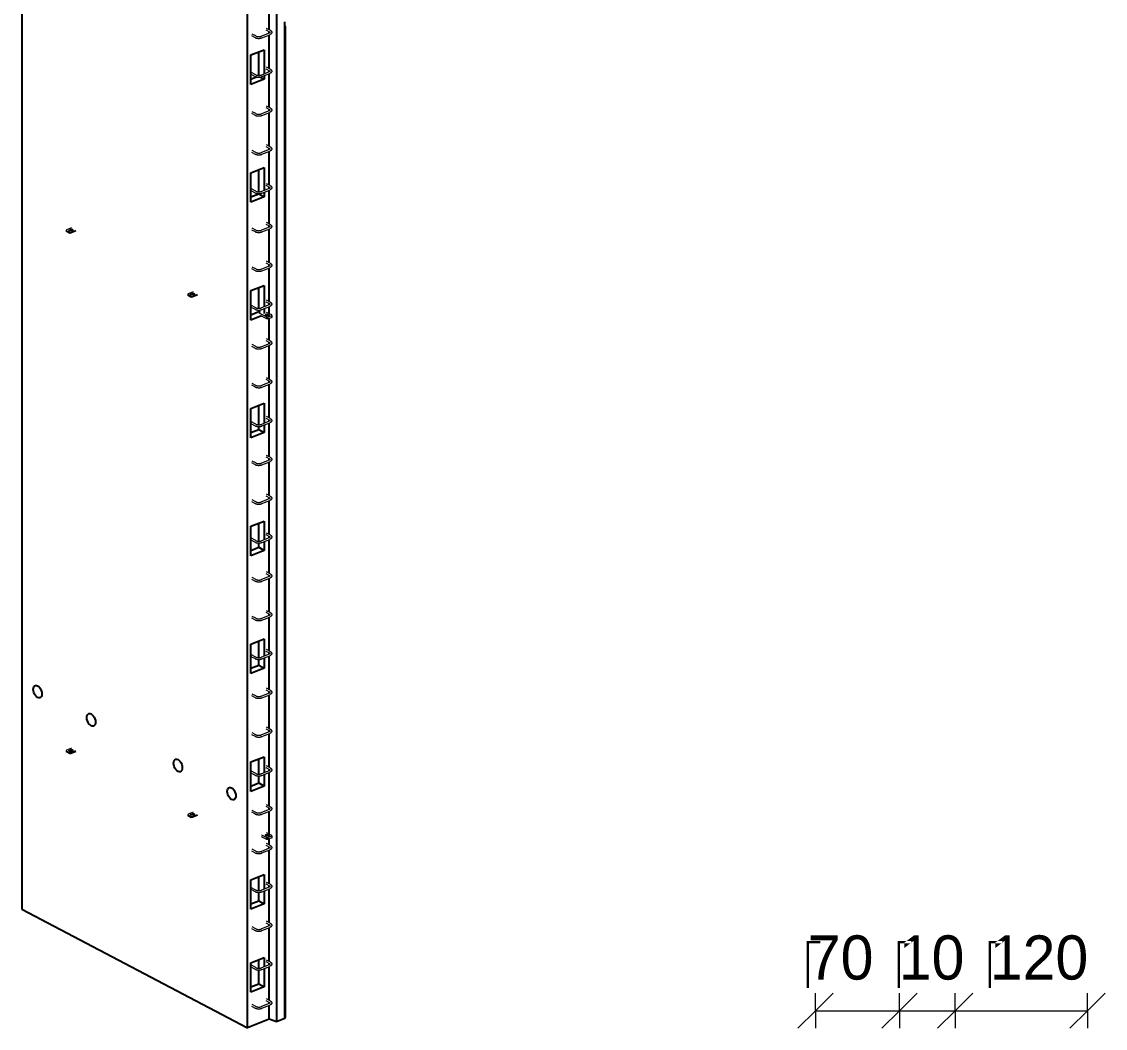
# Model space of a CAD drawing. Header units: millimetres. Extents: x -5626 to 7572, y 1067 to 18539.
# Drawn here: x 1886 to 6794, y 3812 to 8372 of the extents above; entities that cross this region are included whole.
import ezdxf

# ---------------------------------------------------------------- set-up
doc = ezdxf.new("R2010")
doc.units = ezdxf.units.MM
for name, color, linetype, lineweight in [('A-ANNO-DIMS', 211, 'Continuous', 9), ('A-ANNO-DIMS-80', 211, 'Continuous', 9), ('A-GENM', 13, 'Continuous', 18), ('A-WALL', 113, 'Continuous', 25), ('S-RBAR', 171, 'Continuous', 18)]:
    doc.layers.add(name, color=color, linetype=linetype, lineweight=lineweight)
doc.styles.add('Nirmala UI Semilight_3', font='NirmalaS.ttf', dxfattribs={"height": 200})
doc.dimstyles.new('Arrow_Filled_-_2_5_NI_UI_3', dxfattribs={"dimscale": 304.8, "dimtxt": 209.472789, "dimasz": 0.524934, "dimexe": 0.262467, "dimexo": 0.0625, "dimgap": 0.262467, "dimtad": 1, "dimdec": 0, "dimzin": 0, "dimdsep": 46, "dimtxsty": 'Nirmala UI Semilight_3', "dimblk1": 'OBLIQUE', "dimblk2": 'OBLIQUE', "dimsah": 1, "dimcen": 0.09, "dimazin": 0, "dimtfac": 1, "dimtdec": 4, "dimtix": 1, "dimtmove": 2, "dimatfit": 3, "dimfxl": 0.262467, "dimfxlon": 1, "dimtvp": 1, "dimtolj": 1, "dimtzin": 0, "dimarcsym": 2})
doc.dimstyles.new('Arrow_Filled_-_2_5_NI_UI_4', dxfattribs={"dimscale": 304.8, "dimtxt": 209.472789, "dimasz": 0.524934, "dimexe": 0.262467, "dimexo": 0.0625, "dimgap": 0.262467, "dimtad": 1, "dimdec": 0, "dimzin": 0, "dimdsep": 46, "dimtxsty": 'Nirmala UI Semilight_3', "dimblk1": 'OBLIQUE', "dimblk2": 'OBLIQUE', "dimsah": 1, "dimcen": 0.09, "dimazin": 0, "dimtfac": 1, "dimtdec": 4, "dimtix": 1, "dimtmove": 0, "dimatfit": 3, "dimfxl": 0.262467, "dimfxlon": 1, "dimtvp": 1, "dimtolj": 1, "dimtzin": 0, "dimarcsym": 2})

# ---------------------------------------------------------------- blocks, each defined once
blk = doc.blocks.new('Rebar Bar - Part 3166313199-431004-3D Ortho')
at = {"layer": 'S-RBAR'}
for p, q in [((7576.3, 11851.3), (7592.8, 11842.6)), ((7596.5, 11849.7), (7580.1, 11858.4))]:
    blk.add_line(p, q, dxfattribs=at)
blk = doc.blocks.new('Rebar Bar - Part 2227165887-431004-3D Ortho')
at = {"layer": 'S-RBAR'}
for points in [[(7592.8, 11842.6, 0), (7593.2, 11842.4, 0), (7593.6, 11842.2, 0), (7593.9, 11842, 0), (7594.2, 11841.8, 0), (7594.5, 11841.6, 0), (7594.7, 11841.4, 0), (7594.9, 11841.2, 0), (7595.1, 11841, 0), (7595.2, 11840.9, 0), (7595.3, 11840.7, 0), (7595.4, 11840.6, 0), (7595.5, 11840.5, 0), (7595.5, 11840.4, 0), (7595.5, 11840.3, 0), (7595.6, 11840.3, 0), (7595.6, 11840.2, 0), (7595.6, 11840.2, 0), (7595.6, 11840.2, 0), (7595.6, 11840.2, 0), (7595.6, 11840.2, 0), (7595.6, 11840.1, 0), (7595.5, 11840.1, 0), (7595.5, 11840, 0), (7595.5, 11839.9, 0), (7595.4, 11839.8, 0), (7595.3, 11839.7, 0), (7595.2, 11839.5, 0), (7595, 11839.3, 0), (7594.9, 11839.2, 0), (7594.6, 11839, 0), (7594.4, 11838.8, 0), (7594.1, 11838.6, 0), (7593.8, 11838.3, 0), (7593.5, 11838.1, 0), (7593.1, 11837.9, 0), (7592.7, 11837.7, 0), (7592.3, 11837.5, 0), (7591.8, 11837.3, 0), (7591.3, 11837.1, 0), (7591.2, 11837, 0)], [(7596.5, 11849.7, 0), (7597.2, 11849.4, 0), (7597.8, 11849, 0), (7598.4, 11848.6, 0), (7598.9, 11848.2, 0), (7599.5, 11847.8, 0), (7600, 11847.4, 0), (7600.5, 11846.9, 0), (7601, 11846.4, 0), (7601.4, 11845.9, 0), (7601.8, 11845.3, 0), (7602.2, 11844.8, 0), (7602.6, 11844.2, 0), (7602.9, 11843.6, 0), (7603.1, 11842.9, 0), (7603.3, 11842.2, 0), (7603.5, 11841.5, 0), (7603.5, 11840.8, 0), (7603.6, 11840.1, 0), (7603.5, 11839.4, 0), (7603.4, 11838.7, 0), (7603.3, 11838, 0), (7603.1, 11837.3, 0), (7602.8, 11836.7, 0), (7602.5, 11836.1, 0), (7602.1, 11835.5, 0), (7601.7, 11834.9, 0), (7601.3, 11834.4, 0), (7600.9, 11833.9, 0), (7600.4, 11833.4, 0), (7599.9, 11832.9, 0), (7599.4, 11832.5, 0), (7598.8, 11832.1, 0), (7598.2, 11831.7, 0), (7597.6, 11831.3, 0), (7597, 11830.9, 0), (7596.4, 11830.6, 0), (7595.7, 11830.3, 0), (7595, 11829.9, 0), (7594.3, 11829.7, 0), (7594.2, 11829.6, 0)]]:
    blk.add_polyline3d(points, dxfattribs=at)
blk = doc.blocks.new('Rebar Bar - Part 981547073-431004-3D Ortho')
at = {"layer": 'S-RBAR'}
for p, q in [((7591.2, 11837), (7556.5, 11823.2)), ((7559.4, 11815.8), (7594.2, 11829.6))]:
    blk.add_line(p, q, dxfattribs=at)
blk = doc.blocks.new('Rebar Bar - Part 2227165887-V1-3D Ortho')
at = {"layer": 'S-RBAR'}
for points in [[(7527.9, 11816.9, 0), (7528.5, 11816.6, 0), (7529.2, 11816.3, 0), (7529.9, 11816, 0), (7530.6, 11815.7, 0), (7531.3, 11815.4, 0), (7532, 11815.2, 0), (7532.8, 11814.9, 0), (7533.6, 11814.7, 0), (7534.4, 11814.5, 0), (7535.2, 11814.3, 0), (7536, 11814.1, 0), (7536.8, 11814, 0), (7537.6, 11813.9, 0), (7538.4, 11813.7, 0), (7539.3, 11813.6, 0), (7540.1, 11813.5, 0), (7541, 11813.4, 0), (7541.9, 11813.4, 0), (7542.7, 11813.3, 0), (7543.6, 11813.3, 0), (7544.5, 11813.3, 0), (7545.4, 11813.3, 0), (7546.2, 11813.3, 0), (7547.1, 11813.3, 0), (7548, 11813.4, 0), (7548.8, 11813.5, 0), (7549.7, 11813.5, 0), (7550.5, 11813.6, 0), (7551.4, 11813.8, 0), (7552.2, 11813.9, 0), (7553.1, 11814, 0), (7553.9, 11814.2, 0), (7554.7, 11814.4, 0), (7555.5, 11814.5, 0), (7556.2, 11814.8, 0), (7557, 11815, 0), (7557.8, 11815.2, 0), (7558.5, 11815.5, 0), (7559.2, 11815.7, 0), (7559.4, 11815.8, 0)], [(7531.6, 11824, 0), (7532, 11823.8, 0), (7532.5, 11823.6, 0), (7532.9, 11823.4, 0), (7533.4, 11823.2, 0), (7534, 11823, 0), (7534.5, 11822.8, 0), (7535.1, 11822.6, 0), (7535.7, 11822.4, 0), (7536.3, 11822.3, 0), (7536.9, 11822.1, 0), (7537.5, 11822, 0), (7538.2, 11821.9, 0), (7538.9, 11821.8, 0), (7539.6, 11821.6, 0), (7540.2, 11821.6, 0), (7540.9, 11821.5, 0), (7541.7, 11821.4, 0), (7542.4, 11821.4, 0), (7543.1, 11821.3, 0), (7543.8, 11821.3, 0), (7544.5, 11821.3, 0), (7545.3, 11821.3, 0), (7546, 11821.3, 0), (7546.7, 11821.3, 0), (7547.4, 11821.4, 0), (7548.2, 11821.4, 0), (7548.9, 11821.5, 0), (7549.6, 11821.6, 0), (7550.3, 11821.7, 0), (7550.9, 11821.8, 0), (7551.6, 11821.9, 0), (7552.3, 11822, 0), (7552.9, 11822.2, 0), (7553.5, 11822.3, 0), (7554.1, 11822.5, 0), (7554.7, 11822.6, 0), (7555.3, 11822.8, 0), (7555.8, 11823, 0), (7556.3, 11823.2, 0), (7556.5, 11823.2, 0)]]:
    blk.add_polyline3d(points, dxfattribs=at)
blk = doc.blocks.new('Rebar Bar - Part 3131074535-431004-3D Ortho')
at = {"layer": 'S-RBAR'}
for p, q in [((7531.6, 11824), (7515.1, 11832.6)), ((7511.4, 11825.6), (7527.9, 11816.9))]:
    blk.add_line(p, q, dxfattribs=at)
blk = doc.blocks.new('Rebar Bar - Part 3131074535-V3-3D Ortho')
at = {"layer": 'S-RBAR'}
for p, q in [((7531.6, 11296.4), (7508.7, 11308.5)), ((7508.7, 11299.5), (7527.9, 11289.4))]:
    blk.add_line(p, q, dxfattribs=at)
blk = doc.blocks.new('Rebar Bar - Part 2227165887-V5-3D Ortho')
at = {"layer": 'S-RBAR'}
for points in [[(7527.9, 5486.5, 0), (7528.5, 5486.1, 0), (7529.2, 5485.8, 0), (7529.9, 5485.5, 0), (7530.6, 5485.2, 0), (7531.3, 5485, 0), (7532, 5484.7, 0), (7532.8, 5484.5, 0), (7533.6, 5484.3, 0)], [(7531.6, 5493.5, 0), (7532, 5493.3, 0), (7532.5, 5493.1, 0), (7532.9, 5492.9, 0), (7533.4, 5492.7, 0), (7534, 5492.5, 0), (7534.5, 5492.3, 0), (7535.1, 5492.2, 0), (7535.7, 5492, 0), (7536.3, 5491.8, 0), (7536.9, 5491.7, 0), (7537.5, 5491.5, 0), (7538.2, 5491.4, 0), (7538.9, 5491.3, 0), (7539.6, 5491.2, 0), (7540.2, 5491.1, 0), (7540.9, 5491, 0), (7541.7, 5491, 0), (7542.4, 5490.9, 0), (7543.1, 5490.9, 0), (7543.8, 5490.9, 0), (7544.5, 5490.8, 0), (7545.3, 5490.8, 0), (7546, 5490.9, 0), (7546.7, 5490.9, 0), (7547.4, 5490.9, 0), (7548.2, 5491, 0), (7548.9, 5491.1, 0), (7549.6, 5491.1, 0), (7550.3, 5491.2, 0), (7550.9, 5491.3, 0), (7551.6, 5491.4, 0), (7552.3, 5491.6, 0), (7552.9, 5491.7, 0), (7553.5, 5491.9, 0), (7554.1, 5492, 0), (7554.7, 5492.2, 0), (7555.3, 5492.4, 0), (7555.8, 5492.6, 0), (7556.3, 5492.7, 0), (7556.5, 5492.8, 0)], [(7533.6, 5484.3, 0), (7534.4, 5484.1, 0), (7535.2, 5483.9, 0), (7536, 5483.7, 0), (7536.8, 5483.5, 0), (7537.6, 5483.4, 0), (7538.4, 5483.3, 0), (7539.3, 5483.2, 0), (7540.1, 5483.1, 0), (7541, 5483, 0), (7541.9, 5482.9, 0), (7542.7, 5482.9, 0), (7543.6, 5482.9, 0), (7544.5, 5482.8, 0), (7545.4, 5482.8, 0), (7546.2, 5482.9, 0), (7547.1, 5482.9, 0), (7548, 5482.9, 0), (7548.8, 5483, 0), (7549.7, 5483.1, 0), (7550.5, 5483.2, 0), (7551.4, 5483.3, 0), (7552.2, 5483.4, 0), (7553.1, 5483.6, 0), (7553.9, 5483.7, 0), (7554.7, 5483.9, 0), (7555.5, 5484.1, 0), (7556.2, 5484.3, 0), (7557, 5484.5, 0), (7557.8, 5484.8, 0), (7558.5, 5485, 0), (7559.2, 5485.3, 0), (7559.4, 5485.4, 0)]]:
    blk.add_polyline3d(points, dxfattribs=at)
blk = doc.blocks.new('Rebar Bar - Part 3166313199-V6-3D Ortho')
at = {"layer": 'S-RBAR'}
for p, q in [((7576.2, 4641.7), (7592.8, 4633)), ((7596.5, 4640.1), (7580.1, 4648.7))]:
    blk.add_line(p, q, dxfattribs=at)
blk = doc.blocks.new('RR spread anchor face based - RR-SA-1_4-160-1726851-3D Ortho')
at = {"layer": 'A-GENM'}
for p, q in [((6674.4, 11472.3), (6672.3, 11470)), ((6672.3, 11470), (6688.6, 11461.4)), ((6672.3, 11470), (6672.3, 11464.6)), ((6688.6, 11456), (6672.3, 11464.6)), ((6697.1, 11481.3), (6674.4, 11472.3)), ((6687.6, 11472.7), (6692.1, 11474.5)), ((6692.1, 11469.2), (6688.2, 11467.6)), ((6688.6, 11461.4), (6694.1, 11462)), ((6688.6, 11461.4), (6688.6, 11456)), ((6694.1, 11456.7), (6688.6, 11456)), ((6694.1, 11462), (6716.8, 11471)), ((6716.8, 11465.7), (6694.1, 11456.7)), ((6694.1, 11462), (6694.1, 11456.7)), ((6701.3, 11469.7), (6696.7, 11467.9))]:
    blk.add_line(p, q, dxfattribs=at)
for points in [[(6696.7, 11467.9, 0), (6695.2, 11467.4, 0), (6693.5, 11467.2, 0), (6691.7, 11467.1, 0), (6689.9, 11467.3, 0), (6688.2, 11467.7, 0), (6686.9, 11468.2, 0), (6685.9, 11468.9, 0), (6685.3, 11469.7, 0), (6685.2, 11470.5, 0), (6685.5, 11471.4, 0), (6686.4, 11472.1, 0), (6687.6, 11472.7, 0)], [(6692.1, 11474.5, 0), (6693.6, 11475, 0), (6695.4, 11475.2, 0), (6697.2, 11475.3, 0), (6699, 11475.1, 0), (6700.6, 11474.8, 0), (6702, 11474.2, 0), (6703, 11473.5, 0), (6703.6, 11472.7, 0), (6703.7, 11471.9, 0), (6703.3, 11471.1, 0), (6702.5, 11470.3, 0), (6701.3, 11469.7, 0)], [(6700.6, 11469.4, 0), (6699, 11469.8, 0), (6697.2, 11470, 0), (6695.4, 11469.9, 0), (6693.6, 11469.6, 0), (6692.1, 11469.2, 0)]]:
    blk.add_polyline3d(points, dxfattribs=at)
blk = doc.blocks.new('RR spread anchor face based - RR-SA-2_5-200-V9-3D Ortho')
at = {"layer": 'A-GENM'}
for p, q in [((7545.5, 7052.7), (7580.7, 7034.2)), ((7580.7, 7025.3), (7557.8, 7037.3)), ((7579.9, 7040.2), (7575.9, 7042.3)), ((7603.4, 7043.2), (7580.4, 7055.2)), ((7580.7, 7034.2), (7585.9, 7033.2)), ((7580.7, 7025.3), (7580.7, 7034.2)), ((7585.9, 7024.3), (7580.7, 7025.3)), ((7585.9, 7033.2), (7604.7, 7040.7)), ((7585.9, 7033.2), (7585.9, 7024.3)), ((7604.7, 7031.8), (7585.9, 7024.3)), ((7586.5, 7046.4), (7590.4, 7044.4)), ((7604.7, 7040.7), (7603.4, 7043.2)), ((7604.7, 7040.7), (7604.7, 7031.8))]:
    blk.add_line(p, q, dxfattribs=at)
for points in [[(7575.9, 7042.3, 0), (7574.9, 7043, 0), (7574.3, 7043.7, 0), (7574.2, 7044.6, 0), (7574.6, 7045.4, 0), (7575.4, 7046.1, 0), (7576.6, 7046.8, 0), (7578.1, 7047.2, 0), (7579.9, 7047.5, 0), (7581.7, 7047.5, 0), (7583.5, 7047.4, 0), (7585.1, 7047, 0), (7586.5, 7046.4, 0)], [(7592.1, 7042.1, 0), (7591.8, 7041.2, 0), (7590.9, 7040.5, 0), (7589.7, 7039.9, 0), (7588.2, 7039.4, 0), (7586.5, 7039.1, 0), (7584.6, 7039.1, 0), (7582.9, 7039.3, 0), (7581.2, 7039.6, 0), (7579.9, 7040.2, 0)], [(7590.4, 7044.4, 0), (7591.4, 7043.7, 0), (7592, 7042.9, 0), (7592.1, 7042.3, 0)]]:
    blk.add_polyline3d(points, dxfattribs=at)
blk = doc.blocks.new('RR spread anchor face based - RR-SA-2_5-200-1726821-3D Ortho')
at = {"layer": 'A-GENM'}
for p, q in [((7603.4, 11086.4), (7580.4, 11098.5)), ((7557.8, 11089.5), (7580.7, 11077.4)), ((7580.7, 11068.5), (7557.8, 11080.6)), ((7579.9, 11083.5), (7575.9, 11085.5)), ((7580.7, 11077.4), (7585.9, 11076.5)), ((7580.7, 11068.5), (7580.7, 11077.4)), ((7585.9, 11067.6), (7580.7, 11068.5)), ((7585.9, 11076.5), (7604.7, 11083.9)), ((7585.9, 11076.5), (7585.9, 11067.6)), ((7604.7, 11075), (7585.9, 11067.6)), ((7586.5, 11089.7), (7590.4, 11087.6)), ((7604.7, 11083.9), (7603.4, 11086.4)), ((7604.7, 11083.9), (7604.7, 11075))]:
    blk.add_line(p, q, dxfattribs=at)
for points in [[(7575.9, 11085.5, 0), (7574.9, 11086.2, 0), (7574.3, 11087, 0), (7574.2, 11087.8, 0), (7574.6, 11088.7, 0), (7575.4, 11089.4, 0), (7576.6, 11090, 0), (7578.1, 11090.5, 0), (7579.9, 11090.8, 0), (7581.7, 11090.8, 0), (7583.5, 11090.6, 0), (7585.1, 11090.3, 0), (7586.5, 11089.7, 0)], [(7592.1, 11085.3, 0), (7591.8, 11084.5, 0), (7590.9, 11083.8, 0), (7589.7, 11083.1, 0), (7588.2, 11082.7, 0), (7586.5, 11082.4, 0), (7584.6, 11082.4, 0), (7582.9, 11082.5, 0), (7581.2, 11082.9, 0), (7579.9, 11083.5, 0)], [(7590.4, 11087.6, 0), (7591.4, 11086.9, 0), (7592, 11086.2, 0), (7592.1, 11085.5, 0)]]:
    blk.add_polyline3d(points, dxfattribs=at)
blk = doc.blocks.new('DIMBLOCK35-TOP NOTCH DETAIL')
at = {"layer": 'A-ANNO-DIMS-80'}
for p, q in [((5481.8, 3891.8), (5561.8, 3971.8)), ((5481.8, 3891.8), (5481.8, 3971.8)), ((5861.8, 3891.8), (5941.8, 3971.8)), ((5861.8, 3891.8), (5861.8, 3971.8)), ((5481.8, 3891.8), (5401.8, 3811.8)), ((5481.8, 3891.8), (5861.8, 3891.8)), ((5481.8, 3891.8), (5481.8, 3811.8)), ((5861.8, 3891.8), (5781.8, 3811.8)), ((5861.8, 3891.8), (5861.8, 3811.8))]:
    blk.add_line(p, q, dxfattribs=at)
at = {"layer": 'A-ANNO-DIMS-80', "color": 0, "insert": (5446.7, 4232.7), "char_height": 200, "width": 356.485, "attachment_point": 1, "line_spacing_factor": 1.142579, "style": 'Nirmala UI Semilight_3'}
blk.add_mtext('\u202a70', dxfattribs=at)
blk = doc.blocks.new('_Oblique')
at = {"color": 0, "linetype": 'ByBlock', "lineweight": -2}
blk.add_line((-0.5, -0.5), (0.5, 0.5), dxfattribs=at)
blk = doc.blocks.new('DIMBLOCK36-TOP NOTCH DETAIL')
at = {"layer": 'A-ANNO-DIMS-80'}
for p, q in [((5861.8, 3891.8), (5941.8, 3971.8)), ((5861.8, 3891.8), (5861.8, 3971.8)), ((6114.2, 3891.8), (6194.2, 3971.8)), ((6114.2, 3891.8), (6114.2, 3971.8)), ((5861.8, 3891.8), (5781.8, 3811.8)), ((5861.8, 3891.8), (6114.2, 3891.8)), ((5861.8, 3891.8), (5861.8, 3811.8)), ((6114.2, 3891.8), (6034.2, 3811.8)), ((6114.2, 3891.8), (6114.2, 3811.8))]:
    blk.add_line(p, q, dxfattribs=at)
at = {"layer": 'A-ANNO-DIMS-80', "color": 0, "insert": (5858.5, 4232.7), "char_height": 200, "width": 310.781, "attachment_point": 1, "line_spacing_factor": 1.142579, "style": 'Nirmala UI Semilight_3'}
blk.add_mtext('\u202a10', dxfattribs=at)
blk = doc.blocks.new('DIMBLOCK37-TOP NOTCH DETAIL')
at = {"layer": 'A-ANNO-DIMS-80'}
for p, q in [((6114.2, 3891.8), (6194.2, 3971.8)), ((6114.2, 3891.8), (6114.2, 3971.8)), ((6714.2, 3891.8), (6794.2, 3971.8)), ((6714.2, 3891.8), (6714.2, 3971.8)), ((6114.2, 3891.8), (6034.2, 3811.8)), ((6114.2, 3891.8), (6714.2, 3891.8)), ((6114.2, 3891.8), (6114.2, 3811.8)), ((6714.2, 3891.8), (6634.2, 3811.8)), ((6714.2, 3891.8), (6714.2, 3811.8))]:
    blk.add_line(p, q, dxfattribs=at)
at = {"layer": 'A-ANNO-DIMS-80', "color": 0, "insert": (6270.8, 4232.7), "char_height": 200, "width": 493.594, "attachment_point": 1, "line_spacing_factor": 1.142579, "style": 'Nirmala UI Semilight_3'}
blk.add_mtext('\u202a120', dxfattribs=at)

msp = doc.modelspace()

# ---------------------------------------------------------------- linework, layer by layer
at = {"layer": 'A-WALL'}
for p, q in [((3040.9, 11897.3), (3040.9, 3841.9)), ((1886.3, 11734.1), (1886.3, 4351.8)), ((2908.9, 3813.8), (2908.9, 11311.1)), ((3007.1, 8335.3), (3007.1, 8487.7)), ((3078.6, 8354.1), (3078.6, 8372)), ((3078.6, 3856.8), (3078.6, 8354.1)), ((3079.6, 8351.7), (3078.6, 8354.1)), ((3079.6, 8351.7), (3079.6, 3863.3)), ((3007.1, 8320.4), (3007.1, 8326.3)), ((3007.1, 8159.4), (3007.1, 8311.8)), ((2924, 8221.1), (2984.4, 8245)), ((2924, 8087.6), (2924, 8221.1)), ((2960.5, 8128.5), (2960.5, 8235.5)), ((2984.4, 8245), (2984.4, 8135.5)), ((3007.1, 8144.5), (3007.1, 8150.5)), ((2924, 8111.7), (2949.7, 8121.8)), ((2984.4, 8111.6), (2924, 8087.6)), ((2968.3, 8121.3), (2984.4, 8111.6)), ((2984.4, 8127), (2984.4, 8111.6)), ((3007.1, 7983.6), (3007.1, 8136)), ((3007.1, 7968.7), (3007.1, 7974.6)), ((3007.1, 7807.8), (3007.1, 7960.1)), ((3007.1, 7792.9), (3007.1, 7798.8)), ((3007.1, 7631.9), (3007.1, 7784.3)), ((2924, 7687.3), (2984.4, 7711.3)), ((2984.4, 7711.3), (2984.4, 7608)), ((2924, 7553.9), (2924, 7687.3)), ((2960.5, 7600.9), (2960.5, 7701.8)), ((3007.1, 7617), (3007.1, 7622.9)), ((3007.1, 7456.1), (3007.1, 7608.4)), ((2984.4, 7577.8), (2924, 7553.9)), ((2924.1, 7577.9), (2960.5, 7592.3)), ((2960.5, 7592.3), (2960.5, 7593.1)), ((2960.5, 7592.3), (2984.4, 7577.8)), ((2984.4, 7599.4), (2984.4, 7577.8)), ((3007.1, 7441.2), (3007.1, 7447.1)), ((3007.1, 7280.2), (3007.1, 7432.6)), ((3007.1, 7265.3), (3007.1, 7271.3)), ((3007.1, 7104.4), (3007.1, 7256.7)), ((2924, 7153.5), (2984.4, 7177.5)), ((2960.5, 7073.4), (2960.5, 7168)), ((2984.4, 7177.5), (2984.4, 7080.4)), ((2924, 7020.1), (2924, 7153.5)), ((2984.4, 7071.9), (2984.4, 7050.7)), ((3007.1, 7089.2), (3007.1, 7095.4)), ((3007.1, 7049.3), (3007.1, 7080.9)), ((2924, 7044.1), (2960.5, 7058.6)), ((2973.1, 7039.6), (2924, 7020.1)), ((2960.5, 7058.6), (2960.5, 7065.6)), ((2960.5, 7058.6), (2966.5, 7055)), ((3007.1, 6928.5), (3007.1, 7026.6)), ((3007.1, 6913.4), (3007.1, 6919.6)), ((3007.1, 6752.7), (3007.1, 6905)), ((3007.1, 6737.8), (3007.1, 6743.7)), ((3007.1, 6576.8), (3007.1, 6729.2)), ((2924, 6619.8), (2984.4, 6643.7)), ((2960.5, 6545.9), (2960.5, 6634.2)), ((2984.4, 6643.7), (2984.4, 6552.9)), ((2924, 6486.3), (2924, 6619.8)), ((2960.5, 6524.8), (2960.5, 6538)), ((2984.4, 6544.3), (2984.4, 6510.3)), ((3007.1, 6561.9), (3007.1, 6567.9)), ((3007.1, 6401), (3007.1, 6553.4)), ((2924, 6510.4), (2960.5, 6524.8)), ((2984.4, 6510.3), (2924, 6486.3)), ((2960.5, 6524.8), (2984.4, 6510.3)), ((3007.1, 6386.1), (3007.1, 6392)), ((3007.1, 6225.1), (3007.1, 6377.5)), ((3007.1, 6210.2), (3007.1, 6216.2)), ((3007.1, 6049.3), (3007.1, 6201.7)), ((2924, 6086), (2984.4, 6110)), ((2924, 5952.6), (2924, 6086)), ((2960.5, 6018.3), (2960.5, 6100.5)), ((2984.4, 6110), (2984.4, 6025.4)), ((3007.1, 6034.4), (3007.1, 6040.3)), ((2924, 5976.6), (2960.5, 5991.1)), ((2960.5, 5991.1), (2960.5, 6010.5)), ((2960.5, 5991.1), (2984.4, 5976.5)), ((2984.4, 6016.8), (2984.4, 5976.5)), ((3007.1, 5873.5), (3007.1, 6025.8)), ((2984.4, 5976.5), (2924, 5952.6)), ((3007.1, 5858.6), (3007.1, 5864.5)), ((3007.1, 5697.6), (3007.1, 5850)), ((3007.1, 5682.7), (3007.1, 5688.5)), ((3007.1, 5521.8), (3007.1, 5674.1)), ((2924, 5552.3), (2984.4, 5576.2)), ((2924, 5418.8), (2924, 5552.3)), ((2960.5, 5490.8), (2960.5, 5566.7)), ((2984.4, 5576.2), (2984.4, 5497.8)), ((3007.1, 5506.6), (3007.1, 5512.8)), ((3007.1, 5345.9), (3007.1, 5498.3)), ((2924, 5442.8), (2960.5, 5457.3)), ((2960.5, 5457.3), (2960.5, 5483)), ((2960.5, 5457.3), (2984.4, 5442.8)), ((2984.4, 5489.3), (2984.4, 5442.8)), ((2984.4, 5442.8), (2924, 5418.8)), ((3007.1, 5331.1), (3007.1, 5337)), ((3007.1, 5170.1), (3007.1, 5322.4)), ((3007.1, 5155.2), (3007.1, 5161.1)), ((3007.1, 4994.2), (3007.1, 5146.6)), ((2924, 5018.5), (2984.4, 5042.4)), ((2924, 4885.1), (2924, 5018.5)), ((2960.5, 4963.3), (2960.5, 5033)), ((2984.4, 5042.4), (2984.4, 4970.3)), ((2984.4, 4961.7), (2984.4, 4909)), ((3007.1, 4979.3), (3007.1, 4985.3)), ((3007.1, 4818.4), (3007.1, 4970.7)), ((2924, 4909.1), (2960.5, 4923.5)), ((2984.4, 4909), (2924, 4885.1)), ((2960.5, 4923.5), (2960.5, 4955.4)), ((2960.5, 4923.5), (2984.4, 4909)), ((3007.1, 4803.5), (3007.1, 4809.4)), ((3007.1, 4691.8), (3007.1, 4794.9)), ((3007.1, 4642.5), (3007.1, 4669.2)), ((3007.1, 4627.6), (3007.1, 4633.6)), ((3007.1, 4466.7), (3007.1, 4619.1)), ((2924, 4484.7), (2984.4, 4508.7)), ((2924, 4351.3), (2924, 4484.7)), ((2960.5, 4435.7), (2960.5, 4499.2)), ((2984.4, 4508.7), (2984.4, 4442.8)), ((2960.5, 4389.8), (2960.5, 4427.9)), ((2984.4, 4434.2), (2984.4, 4375.2)), ((3007.1, 4451.8), (3007.1, 4457.7)), ((3007.1, 4290.8), (3007.1, 4443.2)), ((2924, 4375.3), (2960.5, 4389.8)), ((2984.4, 4375.2), (2924, 4351.3)), ((2960.5, 4389.8), (2984.4, 4375.2)), ((1886.3, 4351.8), (2908.9, 3813.8)), ((3007.1, 4275.9), (3007.1, 4281.9)), ((3007.1, 4115), (3007.1, 4267.4)), ((2924, 4108.9), (2984.4, 4132.8)), ((2960.5, 4084), (2960.5, 4123.3)), ((2984.4, 4132.8), (2984.4, 4091)), ((2924, 3975.4), (2924, 4108.9)), ((2960.5, 4013.9), (2960.5, 4076.2)), ((2984.4, 4082.5), (2984.4, 3999.4)), ((3007.1, 4099.9), (3007.1, 4106)), ((3007.1, 3939.1), (3007.1, 4091.5)), ((2924, 3999.4), (2960.5, 4013.9)), ((2984.4, 3999.4), (2924, 3975.4)), ((2960.5, 4013.9), (2984.4, 3999.4)), ((3007.1, 3924), (3007.1, 3930.2)), ((3007.1, 3852.7), (3007.1, 3915.7)), ((3007.1, 3852.7), (2908.9, 3813.8)), ((3040.9, 3841.9), (3007.1, 3852.7)), ((3078.6, 3856.8), (3040.9, 3841.9)), ((3079.6, 3863.3), (3078.6, 3856.8))]:
    msp.add_line(p, q, dxfattribs=at)
for points in [[(1958.4, 5310.2, 0), (1953.3, 5313.8, 0), (1948.6, 5319, 0), (1944.5, 5325.4, 0), (1941.4, 5332.5, 0), (1939.4, 5340, 0), (1938.7, 5347.3, 0), (1939.4, 5353.8, 0), (1941.4, 5359.2, 0), (1944.5, 5363.1, 0), (1948.6, 5365.2, 0), (1953.3, 5365.4, 0), (1958.4, 5363.6, 0)], [(1958.4, 5363.6, 0), (1963.5, 5360, 0), (1968.2, 5354.9, 0), (1972.3, 5348.5, 0), (1975.4, 5341.3, 0), (1977.4, 5333.8, 0), (1978.1, 5326.6, 0), (1977.4, 5320, 0), (1975.4, 5314.6, 0), (1972.3, 5310.7, 0), (1968.2, 5308.6, 0), (1963.5, 5308.5, 0), (1958.4, 5310.2, 0)], [(2200.9, 5182.6, 0), (2195.8, 5186.2, 0), (2191.1, 5191.4, 0), (2187, 5197.7, 0), (2183.9, 5204.9, 0), (2181.9, 5212.4, 0), (2181.3, 5219.6, 0), (2181.9, 5226.2, 0), (2183.9, 5231.6, 0), (2187, 5235.5, 0), (2191.1, 5237.6, 0), (2195.8, 5237.8, 0), (2200.9, 5236, 0)], [(2200.9, 5236, 0), (2206, 5232.4, 0), (2210.8, 5227.2, 0), (2214.8, 5220.9, 0), (2218, 5213.7, 0), (2219.9, 5206.2, 0), (2220.6, 5199, 0), (2219.9, 5192.4, 0), (2218, 5187, 0), (2214.8, 5183.1, 0), (2210.8, 5181, 0), (2206, 5180.8, 0), (2200.9, 5182.6, 0)], [(2594.3, 4975.7, 0), (2589.2, 4979.3, 0), (2584.4, 4984.4, 0), (2580.3, 4990.8, 0), (2577.2, 4998, 0), (2575.3, 5005.4, 0), (2574.6, 5012.7, 0), (2575.3, 5019.3, 0), (2577.2, 5024.7, 0), (2580.3, 5028.5, 0), (2584.4, 5030.6, 0), (2589.2, 5030.8, 0), (2594.3, 5029, 0)], [(2594.3, 5029, 0), (2599.3, 5025.5, 0), (2604.1, 5020.3, 0), (2608.2, 5013.9, 0), (2611.3, 5006.7, 0), (2613.2, 4999.3, 0), (2613.9, 4992, 0), (2613.2, 4985.5, 0), (2611.3, 4980.1, 0), (2608.2, 4976.2, 0), (2604.1, 4974.1, 0), (2599.3, 4973.9, 0), (2594.3, 4975.7, 0)], [(2836.8, 4848.1, 0), (2831.7, 4851.6, 0), (2827, 4856.8, 0), (2822.9, 4863.2, 0), (2819.8, 4870.4, 0), (2817.8, 4877.8, 0), (2817.1, 4885.1, 0), (2817.8, 4891.6, 0), (2819.8, 4897.1, 0), (2822.9, 4900.9, 0), (2827, 4903, 0), (2831.7, 4903.2, 0), (2836.8, 4901.4, 0)], [(2836.8, 4901.4, 0), (2841.9, 4897.8, 0), (2846.6, 4892.7, 0), (2850.7, 4886.3, 0), (2853.8, 4879.1, 0), (2855.8, 4871.7, 0), (2856.5, 4864.4, 0), (2855.8, 4857.8, 0), (2853.8, 4852.4, 0), (2850.7, 4848.6, 0), (2846.6, 4846.5, 0), (2841.9, 4846.3, 0), (2836.8, 4848.1, 0)]]:
    msp.add_polyline3d(points, dxfattribs=at)

# ---------------------------------------------------------------- block references
at = {"layer": 'A-GENM'}
for name, p in [('RR spread anchor face based - RR-SA-1_4-160-1726851-3D Ortho', (-4584.7, -4043.3)), ('RR spread anchor face based - RR-SA-1_4-160-1726851-3D Ortho', (-4034, -4333)), ('RR spread anchor face based - RR-SA-2_5-200-V9-3D Ortho', (-4584.7, 0)), ('RR spread anchor face based - RR-SA-1_4-160-1726851-3D Ortho', (-4584.7, -6400.7)), ('RR spread anchor face based - RR-SA-1_4-160-1726851-3D Ortho', (-4034, -6690.4)), ('RR spread anchor face based - RR-SA-2_5-200-1726821-3D Ortho', (-4584.7, -6400.7))]:
    msp.add_blockref(name, p, dxfattribs=at)
at = {"layer": 'S-RBAR'}
for name, p in [('Rebar Bar - Part 3131074535-431004-3D Ortho', (-4584.7, -3516.9)), ('Rebar Bar - Part 2227165887-V1-3D Ortho', (-4584.7, -3516.9)), ('Rebar Bar - Part 981547073-431004-3D Ortho', (-4584.7, -3516.9)), ('Rebar Bar - Part 3166313199-431004-3D Ortho', (-4584.7, -3516.9)), ('Rebar Bar - Part 2227165887-431004-3D Ortho', (-4584.7, -3516.9)), ('Rebar Bar - Part 3166313199-431004-3D Ortho', (-4584.7, -3692.8)), ('Rebar Bar - Part 2227165887-431004-3D Ortho', (-4584.7, -3692.8)), ('Rebar Bar - Part 3131074535-V3-3D Ortho', (-4584.7, -3165.2)), ('Rebar Bar - Part 2227165887-V1-3D Ortho', (-4584.7, -3692.8)), ('Rebar Bar - Part 981547073-431004-3D Ortho', (-4584.7, -3692.8)), ('Rebar Bar - Part 3131074535-431004-3D Ortho', (-4584.7, -3868.6)), ('Rebar Bar - Part 2227165887-V1-3D Ortho', (-4584.7, -3868.6)), ('Rebar Bar - Part 981547073-431004-3D Ortho', (-4584.7, -3868.6)), ('Rebar Bar - Part 3166313199-431004-3D Ortho', (-4584.7, -3868.6)), ('Rebar Bar - Part 2227165887-431004-3D Ortho', (-4584.7, -3868.6)), ('Rebar Bar - Part 3166313199-431004-3D Ortho', (-4584.7, -4044.5)), ('Rebar Bar - Part 2227165887-431004-3D Ortho', (-4584.7, -4044.5)), ('Rebar Bar - Part 3131074535-431004-3D Ortho', (-4584.7, -4044.5)), ('Rebar Bar - Part 2227165887-V1-3D Ortho', (-4584.7, -4044.5)), ('Rebar Bar - Part 981547073-431004-3D Ortho', (-4584.7, -4044.5)), ('Rebar Bar - Part 3131074535-V3-3D Ortho', (-4584.7, -3692.8)), ('Rebar Bar - Part 981547073-431004-3D Ortho', (-4584.7, -4220.3)), ('Rebar Bar - Part 3166313199-431004-3D Ortho', (-4584.7, -4220.3)), ('Rebar Bar - Part 2227165887-431004-3D Ortho', (-4584.7, -4220.3)), ('Rebar Bar - Part 2227165887-V1-3D Ortho', (-4584.7, -4220.3)), ('Rebar Bar - Part 3166313199-431004-3D Ortho', (-4584.7, -4396.1)), ('Rebar Bar - Part 3131074535-431004-3D Ortho', (-4584.7, -4396.1)), ('Rebar Bar - Part 2227165887-V1-3D Ortho', (-4584.7, -4396.1)), ('Rebar Bar - Part 981547073-431004-3D Ortho', (-4584.7, -4396.1)), ('Rebar Bar - Part 2227165887-431004-3D Ortho', (-4584.7, -4396.1)), ('Rebar Bar - Part 981547073-431004-3D Ortho', (-4584.7, -4572)), ('Rebar Bar - Part 3166313199-431004-3D Ortho', (-4584.7, -4572)), ('Rebar Bar - Part 2227165887-431004-3D Ortho', (-4584.7, -4572)), ('Rebar Bar - Part 3131074535-431004-3D Ortho', (-4584.7, -4572)), ('Rebar Bar - Part 2227165887-V1-3D Ortho', (-4584.7, -4572)), ('Rebar Bar - Part 3131074535-V3-3D Ortho', (-4584.7, -4220.3)), ('Rebar Bar - Part 2227165887-V1-3D Ortho', (-4584.7, -4747.8)), ('Rebar Bar - Part 981547073-431004-3D Ortho', (-4584.7, -4747.8)), ('Rebar Bar - Part 3166313199-431004-3D Ortho', (-4584.7, -4747.8)), ('Rebar Bar - Part 2227165887-431004-3D Ortho', (-4584.7, -4747.8)), ('Rebar Bar - Part 3166313199-431004-3D Ortho', (-4584.7, -4923.7)), ('Rebar Bar - Part 2227165887-431004-3D Ortho', (-4584.7, -4923.7)), ('Rebar Bar - Part 3131074535-431004-3D Ortho', (-4584.7, -4923.7)), ('Rebar Bar - Part 2227165887-V1-3D Ortho', (-4584.7, -4923.7)), ('Rebar Bar - Part 981547073-431004-3D Ortho', (-4584.7, -4923.7)), ('Rebar Bar - Part 3131074535-431004-3D Ortho', (-4584.7, -5099.5)), ('Rebar Bar - Part 2227165887-V1-3D Ortho', (-4584.7, -5099.5)), ('Rebar Bar - Part 981547073-431004-3D Ortho', (-4584.7, -5099.5)), ('Rebar Bar - Part 3166313199-431004-3D Ortho', (-4584.7, -5099.5)), ('Rebar Bar - Part 2227165887-431004-3D Ortho', (-4584.7, -5099.5)), ('Rebar Bar - Part 3166313199-431004-3D Ortho', (-4584.7, -5275.4)), ('Rebar Bar - Part 3131074535-V3-3D Ortho', (-4584.7, -4747.8)), ('Rebar Bar - Part 2227165887-V1-3D Ortho', (-4584.7, -5275.4)), ('Rebar Bar - Part 981547073-431004-3D Ortho', (-4584.7, -5275.4)), ('Rebar Bar - Part 2227165887-431004-3D Ortho', (-4584.7, -5275.4)), ('Rebar Bar - Part 3131074535-431004-3D Ortho', (-4584.7, -5451.2)), ('Rebar Bar - Part 981547073-431004-3D Ortho', (-4584.7, -5451.2)), ('Rebar Bar - Part 3166313199-431004-3D Ortho', (-4584.7, -5451.2)), ('Rebar Bar - Part 2227165887-431004-3D Ortho', (-4584.7, -5451.2)), ('Rebar Bar - Part 2227165887-V1-3D Ortho', (-4584.7, -5451.2)), ('Rebar Bar - Part 3131074535-431004-3D Ortho', (-4584.7, -5627.1)), ('Rebar Bar - Part 2227165887-V1-3D Ortho', (-4584.7, -5627.1)), ('Rebar Bar - Part 981547073-431004-3D Ortho', (-4584.7, -5627.1)), ('Rebar Bar - Part 3166313199-431004-3D Ortho', (-4584.7, -5627.1)), ('Rebar Bar - Part 2227165887-431004-3D Ortho', (-4584.7, -5627.1)), ('Rebar Bar - Part 3166313199-431004-3D Ortho', (-4584.7, -5802.9)), ('Rebar Bar - Part 2227165887-431004-3D Ortho', (-4584.7, -5802.9)), ('Rebar Bar - Part 3131074535-V3-3D Ortho', (-4584.7, -5275.4)), ('Rebar Bar - Part 2227165887-V1-3D Ortho', (-4584.7, -5802.9)), ('Rebar Bar - Part 981547073-431004-3D Ortho', (-4584.7, -5802.9)), ('Rebar Bar - Part 3131074535-431004-3D Ortho', (-4584.7, -5978.8)), ('Rebar Bar - Part 2227165887-V1-3D Ortho', (-4584.7, -5978.8)), ('Rebar Bar - Part 981547073-431004-3D Ortho', (-4584.7, -5978.8)), ('Rebar Bar - Part 3166313199-431004-3D Ortho', (-4584.7, -5978.8)), ('Rebar Bar - Part 2227165887-431004-3D Ortho', (-4584.7, -5978.8)), ('Rebar Bar - Part 3166313199-431004-3D Ortho', (-4584.7, -6154.6)), ('Rebar Bar - Part 2227165887-431004-3D Ortho', (-4584.7, -6154.6)), ('Rebar Bar - Part 3131074535-431004-3D Ortho', (-4584.7, -6154.6)), ('Rebar Bar - Part 2227165887-V1-3D Ortho', (-4584.7, -6154.6)), ('Rebar Bar - Part 981547073-431004-3D Ortho', (-4584.7, -6154.6)), ('Rebar Bar - Part 3131074535-V3-3D Ortho', (-4584.7, -5802.9)), ('Rebar Bar - Part 981547073-431004-3D Ortho', (-4584.7, -6330.4)), ('Rebar Bar - Part 3166313199-431004-3D Ortho', (-4584.7, -6330.4)), ('Rebar Bar - Part 2227165887-431004-3D Ortho', (-4584.7, -6330.4)), ('Rebar Bar - Part 2227165887-V5-3D Ortho', (-4584.7, 0)), ('Rebar Bar - Part 3166313199-431004-3D Ortho', (-4584.7, -6506.3)), ('Rebar Bar - Part 3131074535-431004-3D Ortho', (-4584.7, -6506.3)), ('Rebar Bar - Part 2227165887-V1-3D Ortho', (-4584.7, -6506.3)), ('Rebar Bar - Part 981547073-431004-3D Ortho', (-4584.7, -6506.3)), ('Rebar Bar - Part 2227165887-431004-3D Ortho', (-4584.7, -6506.3)), ('Rebar Bar - Part 981547073-431004-3D Ortho', (-4584.7, -6682.1)), ('Rebar Bar - Part 3166313199-431004-3D Ortho', (-4584.7, -6682.1)), ('Rebar Bar - Part 2227165887-431004-3D Ortho', (-4584.7, -6682.1)), ('Rebar Bar - Part 3131074535-431004-3D Ortho', (-4584.7, -6682.1)), ('Rebar Bar - Part 2227165887-V1-3D Ortho', (-4584.7, -6682.1)), ('Rebar Bar - Part 3131074535-V3-3D Ortho', (-4584.7, -6330.4)), ('Rebar Bar - Part 2227165887-V1-3D Ortho', (-4584.7, -6858)), ('Rebar Bar - Part 981547073-431004-3D Ortho', (-4584.7, -6858)), ('Rebar Bar - Part 3166313199-431004-3D Ortho', (-4584.7, -6858)), ('Rebar Bar - Part 2227165887-431004-3D Ortho', (-4584.7, -6858)), ('Rebar Bar - Part 3166313199-431004-3D Ortho', (-4584.7, -7033.8)), ('Rebar Bar - Part 2227165887-431004-3D Ortho', (-4584.7, -7033.8)), ('Rebar Bar - Part 3131074535-431004-3D Ortho', (-4584.7, -7033.8)), ('Rebar Bar - Part 2227165887-V1-3D Ortho', (-4584.7, -7033.8)), ('Rebar Bar - Part 981547073-431004-3D Ortho', (-4584.7, -7033.8)), ('Rebar Bar - Part 3131074535-431004-3D Ortho', (-4584.7, -7209.7)), ('Rebar Bar - Part 2227165887-V1-3D Ortho', (-4584.7, -7209.7)), ('Rebar Bar - Part 981547073-431004-3D Ortho', (-4584.7, -7209.7)), ('Rebar Bar - Part 3166313199-V6-3D Ortho', (-4584.7, 0)), ('Rebar Bar - Part 2227165887-431004-3D Ortho', (-4584.7, -7209.7)), ('Rebar Bar - Part 3166313199-431004-3D Ortho', (-4584.7, -7385.5)), ('Rebar Bar - Part 3131074535-V3-3D Ortho', (-4584.7, -6858)), ('Rebar Bar - Part 2227165887-V1-3D Ortho', (-4584.7, -7385.5)), ('Rebar Bar - Part 981547073-431004-3D Ortho', (-4584.7, -7385.5)), ('Rebar Bar - Part 2227165887-431004-3D Ortho', (-4584.7, -7385.5)), ('Rebar Bar - Part 3131074535-431004-3D Ortho', (-4584.7, -7561.4)), ('Rebar Bar - Part 981547073-431004-3D Ortho', (-4584.7, -7561.4)), ('Rebar Bar - Part 3166313199-431004-3D Ortho', (-4584.7, -7561.4)), ('Rebar Bar - Part 2227165887-431004-3D Ortho', (-4584.7, -7561.4)), ('Rebar Bar - Part 2227165887-V1-3D Ortho', (-4584.7, -7561.4)), ('Rebar Bar - Part 3131074535-V3-3D Ortho', (-4584.7, -7209.7)), ('Rebar Bar - Part 2227165887-V1-3D Ortho', (-4584.7, -7737.2)), ('Rebar Bar - Part 981547073-431004-3D Ortho', (-4584.7, -7737.2)), ('Rebar Bar - Part 3166313199-431004-3D Ortho', (-4584.7, -7737.2)), ('Rebar Bar - Part 2227165887-431004-3D Ortho', (-4584.7, -7737.2)), ('Rebar Bar - Part 3166313199-431004-3D Ortho', (-4584.7, -7913.1)), ('Rebar Bar - Part 2227165887-431004-3D Ortho', (-4584.7, -7913.1)), ('Rebar Bar - Part 3131074535-431004-3D Ortho', (-4584.7, -7913.1)), ('Rebar Bar - Part 2227165887-V1-3D Ortho', (-4584.7, -7913.1)), ('Rebar Bar - Part 981547073-431004-3D Ortho', (-4584.7, -7913.1))]:
    msp.add_blockref(name, p, dxfattribs=at)

# ---------------------------------------------------------------- dimensions: what is measured, and where the dimension line sits
at = {"layer": 'A-ANNO-DIMS'}
for base, p1, p2, text, override, picture, middle in [((5861.8, 3891.8), (5481.8, 3811.8), (5861.8, 3811.8), '\u202a70', {"dimpost": '<>', "dimfxl": 380}, 'DIMBLOCK35-TOP NOTCH DETAIL', (5624.9, 4099.4)), ((6714.2, 3891.8), (6114.2, 3811.8), (6714.2, 3811.8), '\u202a120', {"dimpost": '<>', "dimfxl": 600}, 'DIMBLOCK37-TOP NOTCH DETAIL', (6517.6, 4099.4))]:
    dim = msp.add_linear_dim(base=base, p1=p1, p2=p2, text=text, dimstyle='Arrow_Filled_-_2_5_NI_UI_3', override=override, dxfattribs=at)
    dim.commit()
    dim.dimension.update_dxf_attribs({"geometry": picture, "text_midpoint": middle, "dimtype": 160})
dim = msp.add_linear_dim(base=(6114.2, 3891.8), p1=(5861.8, 3811.8), p2=(6114.2, 3811.8), text='\u202a10', dimstyle='Arrow_Filled_-_2_5_NI_UI_4', override={"dimpost": '<>', "dimfxl": 252.373632}, dxfattribs=at)
dim.commit()
dim.dimension.update_dxf_attribs({"geometry": 'DIMBLOCK36-TOP NOTCH DETAIL', "text_midpoint": (5988, 4092.8)})

doc.saveas('drawing.dxf')
